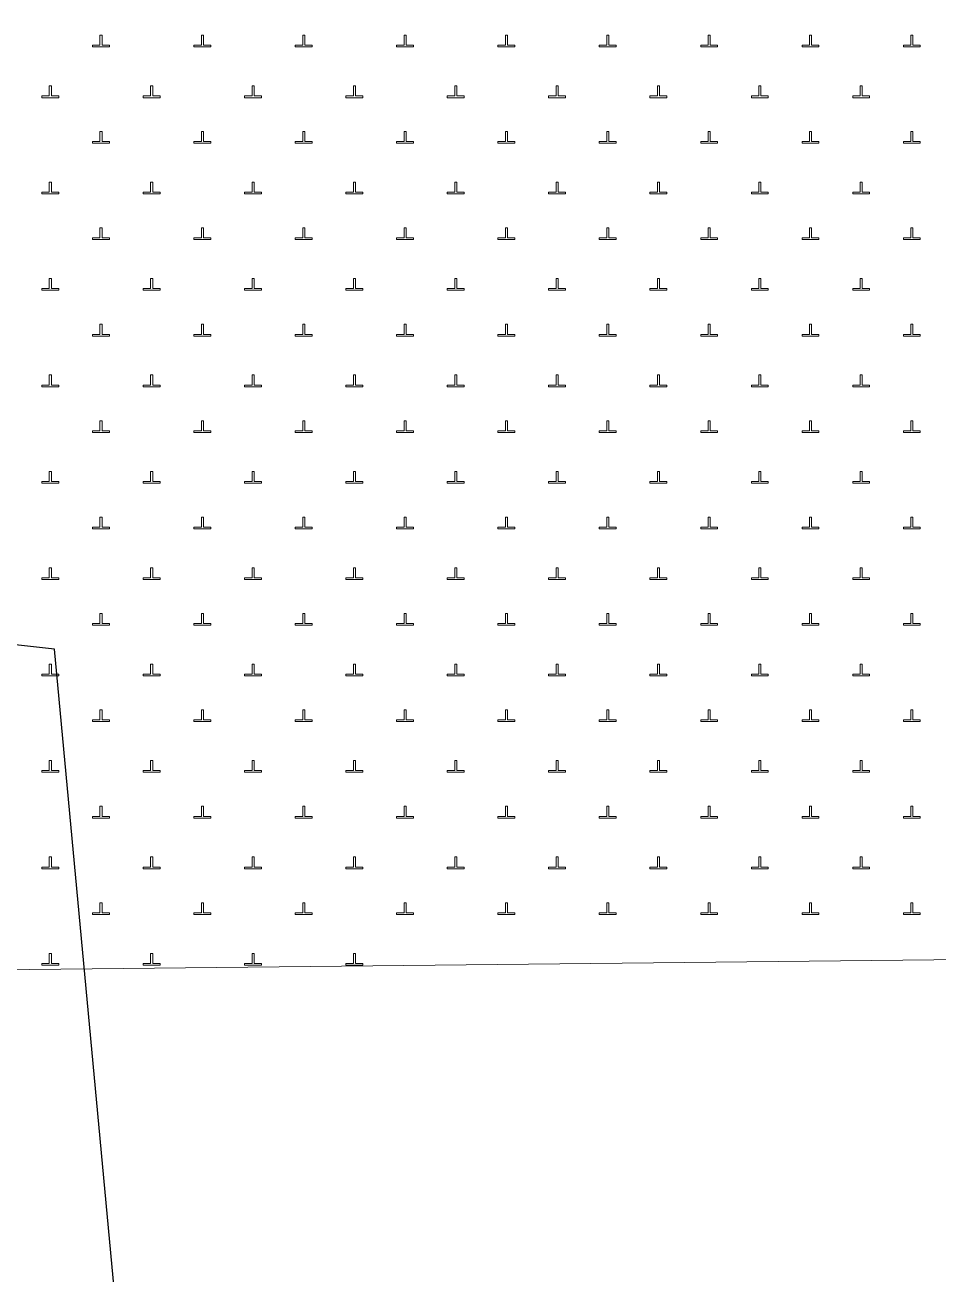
# Model space of a CAD drawing. Header units: metres. Extents: x 550890 to 551618, y 1839259 to 1840146.
# Drawn here: x 551442.14 to 551469.17, y 1839859.72 to 1839896.7 of the extents above; entities that cross this region are included whole.
import ezdxf

# ---------------------------------------------------------------- set-up
doc = ezdxf.new("R2010")
doc.units = ezdxf.units.M
doc.header["$LTSCALE"] = 0.8
doc.linetypes.add('DASH_DOUBLE_DOT', pattern=[9.2, 5, -1.2, 0.3, -1.2, 0.3, -1.2])
for name, color, linetype, lineweight in [('10', 7, 'Continuous', 13), ('19', 7, 'Continuous', 13), ('2', 7, 'DASH_DOUBLE_DOT', 25)]:
    doc.layers.add(name, color=color, linetype=linetype, lineweight=lineweight)

msp = doc.modelspace()

# ---------------------------------------------------------------- linework, layer by layer
at = {"layer": '10'}
msp.add_line((551403.77, 1839868.35), (551536.48, 1839869.75), dxfattribs=at)
at = {"layer": '19'}
for points in [[(551444.14, 1839896.05), (551444.64, 1839896.05), (551444.64, 1839896.1), (551444.42, 1839896.1), (551444.42, 1839896.4), (551444.36, 1839896.4), (551444.36, 1839896.1), (551444.14, 1839896.1)], [(551447.14, 1839896.05), (551447.64, 1839896.05), (551447.64, 1839896.1), (551447.42, 1839896.1), (551447.42, 1839896.4), (551447.36, 1839896.4), (551447.36, 1839896.1), (551447.14, 1839896.1)], [(551450.14, 1839896.05), (551450.64, 1839896.05), (551450.64, 1839896.1), (551450.42, 1839896.1), (551450.42, 1839896.4), (551450.36, 1839896.4), (551450.36, 1839896.1), (551450.14, 1839896.1)], [(551453.14, 1839896.05), (551453.64, 1839896.05), (551453.64, 1839896.1), (551453.42, 1839896.1), (551453.42, 1839896.4), (551453.36, 1839896.4), (551453.36, 1839896.1), (551453.14, 1839896.1)], [(551456.14, 1839896.05), (551456.64, 1839896.05), (551456.64, 1839896.1), (551456.42, 1839896.1), (551456.42, 1839896.4), (551456.36, 1839896.4), (551456.36, 1839896.1), (551456.14, 1839896.1)], [(551459.14, 1839896.05), (551459.64, 1839896.05), (551459.64, 1839896.1), (551459.42, 1839896.1), (551459.42, 1839896.4), (551459.36, 1839896.4), (551459.36, 1839896.1), (551459.14, 1839896.1)], [(551462.14, 1839896.05), (551462.64, 1839896.05), (551462.64, 1839896.1), (551462.42, 1839896.1), (551462.42, 1839896.4), (551462.36, 1839896.4), (551462.36, 1839896.1), (551462.14, 1839896.1)], [(551465.14, 1839896.05), (551465.64, 1839896.05), (551465.64, 1839896.1), (551465.42, 1839896.1), (551465.42, 1839896.4), (551465.36, 1839896.4), (551465.36, 1839896.1), (551465.14, 1839896.1)], [(551468.14, 1839896.05), (551468.64, 1839896.05), (551468.64, 1839896.1), (551468.42, 1839896.1), (551468.42, 1839896.4), (551468.36, 1839896.4), (551468.36, 1839896.1), (551468.14, 1839896.1)], [(551442.64, 1839894.55), (551443.14, 1839894.55), (551443.14, 1839894.6), (551442.92, 1839894.6), (551442.92, 1839894.9), (551442.86, 1839894.9), (551442.86, 1839894.6), (551442.64, 1839894.6)], [(551445.64, 1839894.55), (551446.14, 1839894.55), (551446.14, 1839894.6), (551445.92, 1839894.6), (551445.92, 1839894.9), (551445.86, 1839894.9), (551445.86, 1839894.6), (551445.64, 1839894.6)], [(551448.64, 1839894.55), (551449.14, 1839894.55), (551449.14, 1839894.6), (551448.92, 1839894.6), (551448.92, 1839894.9), (551448.86, 1839894.9), (551448.86, 1839894.6), (551448.64, 1839894.6)], [(551451.64, 1839894.55), (551452.14, 1839894.55), (551452.14, 1839894.6), (551451.92, 1839894.6), (551451.92, 1839894.9), (551451.86, 1839894.9), (551451.86, 1839894.6), (551451.64, 1839894.6)], [(551454.64, 1839894.55), (551455.14, 1839894.55), (551455.14, 1839894.6), (551454.92, 1839894.6), (551454.92, 1839894.9), (551454.86, 1839894.9), (551454.86, 1839894.6), (551454.64, 1839894.6)], [(551457.64, 1839894.55), (551458.14, 1839894.55), (551458.14, 1839894.6), (551457.92, 1839894.6), (551457.92, 1839894.9), (551457.86, 1839894.9), (551457.86, 1839894.6), (551457.64, 1839894.6)], [(551460.64, 1839894.55), (551461.14, 1839894.55), (551461.14, 1839894.6), (551460.92, 1839894.6), (551460.92, 1839894.9), (551460.86, 1839894.9), (551460.86, 1839894.6), (551460.64, 1839894.6)], [(551463.64, 1839894.55), (551464.14, 1839894.55), (551464.14, 1839894.6), (551463.92, 1839894.6), (551463.92, 1839894.9), (551463.86, 1839894.9), (551463.86, 1839894.6), (551463.64, 1839894.6)], [(551466.64, 1839894.55), (551467.14, 1839894.55), (551467.14, 1839894.6), (551466.92, 1839894.6), (551466.92, 1839894.9), (551466.86, 1839894.9), (551466.86, 1839894.6), (551466.64, 1839894.6)], [(551444.14, 1839893.2), (551444.64, 1839893.2), (551444.64, 1839893.25), (551444.42, 1839893.25), (551444.42, 1839893.55), (551444.36, 1839893.55), (551444.36, 1839893.25), (551444.14, 1839893.25)], [(551447.14, 1839893.2), (551447.64, 1839893.2), (551447.64, 1839893.25), (551447.42, 1839893.25), (551447.42, 1839893.55), (551447.36, 1839893.55), (551447.36, 1839893.25), (551447.14, 1839893.25)], [(551450.14, 1839893.2), (551450.64, 1839893.2), (551450.64, 1839893.25), (551450.42, 1839893.25), (551450.42, 1839893.55), (551450.36, 1839893.55), (551450.36, 1839893.25), (551450.14, 1839893.25)], [(551453.14, 1839893.2), (551453.64, 1839893.2), (551453.64, 1839893.25), (551453.42, 1839893.25), (551453.42, 1839893.55), (551453.36, 1839893.55), (551453.36, 1839893.25), (551453.14, 1839893.25)], [(551456.14, 1839893.2), (551456.64, 1839893.2), (551456.64, 1839893.25), (551456.42, 1839893.25), (551456.42, 1839893.55), (551456.36, 1839893.55), (551456.36, 1839893.25), (551456.14, 1839893.25)], [(551459.14, 1839893.2), (551459.64, 1839893.2), (551459.64, 1839893.25), (551459.42, 1839893.25), (551459.42, 1839893.55), (551459.36, 1839893.55), (551459.36, 1839893.25), (551459.14, 1839893.25)], [(551462.14, 1839893.2), (551462.64, 1839893.2), (551462.64, 1839893.25), (551462.42, 1839893.25), (551462.42, 1839893.55), (551462.36, 1839893.55), (551462.36, 1839893.25), (551462.14, 1839893.25)], [(551465.14, 1839893.2), (551465.64, 1839893.2), (551465.64, 1839893.25), (551465.42, 1839893.25), (551465.42, 1839893.55), (551465.36, 1839893.55), (551465.36, 1839893.25), (551465.14, 1839893.25)], [(551468.14, 1839893.2), (551468.64, 1839893.2), (551468.64, 1839893.25), (551468.42, 1839893.25), (551468.42, 1839893.55), (551468.36, 1839893.55), (551468.36, 1839893.25), (551468.14, 1839893.25)], [(551442.64, 1839891.7), (551443.14, 1839891.7), (551443.14, 1839891.75), (551442.92, 1839891.75), (551442.92, 1839892.05), (551442.86, 1839892.05), (551442.86, 1839891.75), (551442.64, 1839891.75)], [(551445.64, 1839891.7), (551446.14, 1839891.7), (551446.14, 1839891.75), (551445.92, 1839891.75), (551445.92, 1839892.05), (551445.86, 1839892.05), (551445.86, 1839891.75), (551445.64, 1839891.75)], [(551448.64, 1839891.7), (551449.14, 1839891.7), (551449.14, 1839891.75), (551448.92, 1839891.75), (551448.92, 1839892.05), (551448.86, 1839892.05), (551448.86, 1839891.75), (551448.64, 1839891.75)], [(551451.64, 1839891.7), (551452.14, 1839891.7), (551452.14, 1839891.75), (551451.92, 1839891.75), (551451.92, 1839892.05), (551451.86, 1839892.05), (551451.86, 1839891.75), (551451.64, 1839891.75)], [(551454.64, 1839891.7), (551455.14, 1839891.7), (551455.14, 1839891.75), (551454.92, 1839891.75), (551454.92, 1839892.05), (551454.86, 1839892.05), (551454.86, 1839891.75), (551454.64, 1839891.75)], [(551457.64, 1839891.7), (551458.14, 1839891.7), (551458.14, 1839891.75), (551457.92, 1839891.75), (551457.92, 1839892.05), (551457.86, 1839892.05), (551457.86, 1839891.75), (551457.64, 1839891.75)], [(551460.64, 1839891.7), (551461.14, 1839891.7), (551461.14, 1839891.75), (551460.92, 1839891.75), (551460.92, 1839892.05), (551460.86, 1839892.05), (551460.86, 1839891.75), (551460.64, 1839891.75)], [(551463.64, 1839891.7), (551464.14, 1839891.7), (551464.14, 1839891.75), (551463.92, 1839891.75), (551463.92, 1839892.05), (551463.86, 1839892.05), (551463.86, 1839891.75), (551463.64, 1839891.75)], [(551466.64, 1839891.7), (551467.14, 1839891.7), (551467.14, 1839891.75), (551466.92, 1839891.75), (551466.92, 1839892.05), (551466.86, 1839892.05), (551466.86, 1839891.75), (551466.64, 1839891.75)], [(551444.14, 1839890.35), (551444.64, 1839890.35), (551444.64, 1839890.4), (551444.42, 1839890.4), (551444.42, 1839890.7), (551444.36, 1839890.7), (551444.36, 1839890.4), (551444.14, 1839890.4)], [(551447.14, 1839890.35), (551447.64, 1839890.35), (551447.64, 1839890.4), (551447.42, 1839890.4), (551447.42, 1839890.7), (551447.36, 1839890.7), (551447.36, 1839890.4), (551447.14, 1839890.4)], [(551450.14, 1839890.35), (551450.64, 1839890.35), (551450.64, 1839890.4), (551450.42, 1839890.4), (551450.42, 1839890.7), (551450.36, 1839890.7), (551450.36, 1839890.4), (551450.14, 1839890.4)], [(551453.14, 1839890.35), (551453.64, 1839890.35), (551453.64, 1839890.4), (551453.42, 1839890.4), (551453.42, 1839890.7), (551453.36, 1839890.7), (551453.36, 1839890.4), (551453.14, 1839890.4)], [(551456.14, 1839890.35), (551456.64, 1839890.35), (551456.64, 1839890.4), (551456.42, 1839890.4), (551456.42, 1839890.7), (551456.36, 1839890.7), (551456.36, 1839890.4), (551456.14, 1839890.4)], [(551459.14, 1839890.35), (551459.64, 1839890.35), (551459.64, 1839890.4), (551459.42, 1839890.4), (551459.42, 1839890.7), (551459.36, 1839890.7), (551459.36, 1839890.4), (551459.14, 1839890.4)], [(551462.14, 1839890.35), (551462.64, 1839890.35), (551462.64, 1839890.4), (551462.42, 1839890.4), (551462.42, 1839890.7), (551462.36, 1839890.7), (551462.36, 1839890.4), (551462.14, 1839890.4)], [(551465.14, 1839890.35), (551465.64, 1839890.35), (551465.64, 1839890.4), (551465.42, 1839890.4), (551465.42, 1839890.7), (551465.36, 1839890.7), (551465.36, 1839890.4), (551465.14, 1839890.4)], [(551468.14, 1839890.35), (551468.64, 1839890.35), (551468.64, 1839890.4), (551468.42, 1839890.4), (551468.42, 1839890.7), (551468.36, 1839890.7), (551468.36, 1839890.4), (551468.14, 1839890.4)], [(551442.64, 1839888.85), (551443.14, 1839888.85), (551443.14, 1839888.9), (551442.92, 1839888.9), (551442.92, 1839889.2), (551442.86, 1839889.2), (551442.86, 1839888.9), (551442.64, 1839888.9)], [(551445.64, 1839888.85), (551446.14, 1839888.85), (551446.14, 1839888.9), (551445.92, 1839888.9), (551445.92, 1839889.2), (551445.86, 1839889.2), (551445.86, 1839888.9), (551445.64, 1839888.9)], [(551448.64, 1839888.85), (551449.14, 1839888.85), (551449.14, 1839888.9), (551448.92, 1839888.9), (551448.92, 1839889.2), (551448.86, 1839889.2), (551448.86, 1839888.9), (551448.64, 1839888.9)], [(551451.64, 1839888.85), (551452.14, 1839888.85), (551452.14, 1839888.9), (551451.92, 1839888.9), (551451.92, 1839889.2), (551451.86, 1839889.2), (551451.86, 1839888.9), (551451.64, 1839888.9)], [(551454.64, 1839888.85), (551455.14, 1839888.85), (551455.14, 1839888.9), (551454.92, 1839888.9), (551454.92, 1839889.2), (551454.86, 1839889.2), (551454.86, 1839888.9), (551454.64, 1839888.9)], [(551457.64, 1839888.85), (551458.14, 1839888.85), (551458.14, 1839888.9), (551457.92, 1839888.9), (551457.92, 1839889.2), (551457.86, 1839889.2), (551457.86, 1839888.9), (551457.64, 1839888.9)], [(551460.64, 1839888.85), (551461.14, 1839888.85), (551461.14, 1839888.9), (551460.92, 1839888.9), (551460.92, 1839889.2), (551460.86, 1839889.2), (551460.86, 1839888.9), (551460.64, 1839888.9)], [(551463.64, 1839888.85), (551464.14, 1839888.85), (551464.14, 1839888.9), (551463.92, 1839888.9), (551463.92, 1839889.2), (551463.86, 1839889.2), (551463.86, 1839888.9), (551463.64, 1839888.9)], [(551466.64, 1839888.85), (551467.14, 1839888.85), (551467.14, 1839888.9), (551466.92, 1839888.9), (551466.92, 1839889.2), (551466.86, 1839889.2), (551466.86, 1839888.9), (551466.64, 1839888.9)], [(551444.14, 1839887.49), (551444.64, 1839887.49), (551444.64, 1839887.54), (551444.42, 1839887.54), (551444.42, 1839887.85), (551444.36, 1839887.85), (551444.36, 1839887.54), (551444.14, 1839887.54)], [(551447.14, 1839887.49), (551447.64, 1839887.49), (551447.64, 1839887.54), (551447.42, 1839887.54), (551447.42, 1839887.85), (551447.36, 1839887.85), (551447.36, 1839887.54), (551447.14, 1839887.54)], [(551450.14, 1839887.49), (551450.64, 1839887.49), (551450.64, 1839887.54), (551450.42, 1839887.54), (551450.42, 1839887.85), (551450.36, 1839887.85), (551450.36, 1839887.54), (551450.14, 1839887.54)], [(551453.14, 1839887.49), (551453.64, 1839887.49), (551453.64, 1839887.54), (551453.42, 1839887.54), (551453.42, 1839887.85), (551453.36, 1839887.85), (551453.36, 1839887.54), (551453.14, 1839887.54)], [(551456.14, 1839887.49), (551456.64, 1839887.49), (551456.64, 1839887.54), (551456.42, 1839887.54), (551456.42, 1839887.85), (551456.36, 1839887.85), (551456.36, 1839887.54), (551456.14, 1839887.54)], [(551459.14, 1839887.49), (551459.64, 1839887.49), (551459.64, 1839887.54), (551459.42, 1839887.54), (551459.42, 1839887.85), (551459.36, 1839887.85), (551459.36, 1839887.54), (551459.14, 1839887.54)], [(551462.14, 1839887.49), (551462.64, 1839887.49), (551462.64, 1839887.54), (551462.42, 1839887.54), (551462.42, 1839887.85), (551462.36, 1839887.85), (551462.36, 1839887.54), (551462.14, 1839887.54)], [(551465.14, 1839887.49), (551465.64, 1839887.49), (551465.64, 1839887.54), (551465.42, 1839887.54), (551465.42, 1839887.85), (551465.36, 1839887.85), (551465.36, 1839887.54), (551465.14, 1839887.54)], [(551468.14, 1839887.49), (551468.64, 1839887.49), (551468.64, 1839887.54), (551468.42, 1839887.54), (551468.42, 1839887.85), (551468.36, 1839887.85), (551468.36, 1839887.54), (551468.14, 1839887.54)], [(551442.64, 1839885.99), (551443.14, 1839885.99), (551443.14, 1839886.04), (551442.92, 1839886.04), (551442.92, 1839886.35), (551442.86, 1839886.35), (551442.86, 1839886.04), (551442.64, 1839886.04)], [(551445.64, 1839885.99), (551446.14, 1839885.99), (551446.14, 1839886.04), (551445.92, 1839886.04), (551445.92, 1839886.35), (551445.86, 1839886.35), (551445.86, 1839886.04), (551445.64, 1839886.04)], [(551448.64, 1839885.99), (551449.14, 1839885.99), (551449.14, 1839886.04), (551448.92, 1839886.04), (551448.92, 1839886.35), (551448.86, 1839886.35), (551448.86, 1839886.04), (551448.64, 1839886.04)], [(551451.64, 1839885.99), (551452.14, 1839885.99), (551452.14, 1839886.04), (551451.92, 1839886.04), (551451.92, 1839886.35), (551451.86, 1839886.35), (551451.86, 1839886.04), (551451.64, 1839886.04)], [(551454.64, 1839885.99), (551455.14, 1839885.99), (551455.14, 1839886.04), (551454.92, 1839886.04), (551454.92, 1839886.35), (551454.86, 1839886.35), (551454.86, 1839886.04), (551454.64, 1839886.04)], [(551457.64, 1839885.99), (551458.14, 1839885.99), (551458.14, 1839886.04), (551457.92, 1839886.04), (551457.92, 1839886.35), (551457.86, 1839886.35), (551457.86, 1839886.04), (551457.64, 1839886.04)], [(551460.64, 1839885.99), (551461.14, 1839885.99), (551461.14, 1839886.04), (551460.92, 1839886.04), (551460.92, 1839886.35), (551460.86, 1839886.35), (551460.86, 1839886.04), (551460.64, 1839886.04)], [(551463.64, 1839885.99), (551464.14, 1839885.99), (551464.14, 1839886.04), (551463.92, 1839886.04), (551463.92, 1839886.35), (551463.86, 1839886.35), (551463.86, 1839886.04), (551463.64, 1839886.04)], [(551466.64, 1839885.99), (551467.14, 1839885.99), (551467.14, 1839886.04), (551466.92, 1839886.04), (551466.92, 1839886.35), (551466.86, 1839886.35), (551466.86, 1839886.04), (551466.64, 1839886.04)], [(551444.14, 1839884.64), (551444.64, 1839884.64), (551444.64, 1839884.69), (551444.42, 1839884.69), (551444.42, 1839884.99), (551444.36, 1839884.99), (551444.36, 1839884.69), (551444.14, 1839884.69)], [(551447.14, 1839884.64), (551447.64, 1839884.64), (551447.64, 1839884.69), (551447.42, 1839884.69), (551447.42, 1839884.99), (551447.36, 1839884.99), (551447.36, 1839884.69), (551447.14, 1839884.69)], [(551450.14, 1839884.64), (551450.64, 1839884.64), (551450.64, 1839884.69), (551450.42, 1839884.69), (551450.42, 1839884.99), (551450.36, 1839884.99), (551450.36, 1839884.69), (551450.14, 1839884.69)], [(551453.14, 1839884.64), (551453.64, 1839884.64), (551453.64, 1839884.69), (551453.42, 1839884.69), (551453.42, 1839884.99), (551453.36, 1839884.99), (551453.36, 1839884.69), (551453.14, 1839884.69)], [(551456.14, 1839884.64), (551456.64, 1839884.64), (551456.64, 1839884.69), (551456.42, 1839884.69), (551456.42, 1839884.99), (551456.36, 1839884.99), (551456.36, 1839884.69), (551456.14, 1839884.69)], [(551459.14, 1839884.64), (551459.64, 1839884.64), (551459.64, 1839884.69), (551459.42, 1839884.69), (551459.42, 1839884.99), (551459.36, 1839884.99), (551459.36, 1839884.69), (551459.14, 1839884.69)], [(551462.14, 1839884.64), (551462.64, 1839884.64), (551462.64, 1839884.69), (551462.42, 1839884.69), (551462.42, 1839884.99), (551462.36, 1839884.99), (551462.36, 1839884.69), (551462.14, 1839884.69)], [(551465.14, 1839884.64), (551465.64, 1839884.64), (551465.64, 1839884.69), (551465.42, 1839884.69), (551465.42, 1839884.99), (551465.36, 1839884.99), (551465.36, 1839884.69), (551465.14, 1839884.69)], [(551468.14, 1839884.64), (551468.64, 1839884.64), (551468.64, 1839884.69), (551468.42, 1839884.69), (551468.42, 1839884.99), (551468.36, 1839884.99), (551468.36, 1839884.69), (551468.14, 1839884.69)], [(551442.64, 1839883.14), (551443.14, 1839883.14), (551443.14, 1839883.19), (551442.92, 1839883.19), (551442.92, 1839883.49), (551442.86, 1839883.49), (551442.86, 1839883.19), (551442.64, 1839883.19)], [(551445.64, 1839883.14), (551446.14, 1839883.14), (551446.14, 1839883.19), (551445.92, 1839883.19), (551445.92, 1839883.49), (551445.86, 1839883.49), (551445.86, 1839883.19), (551445.64, 1839883.19)], [(551448.64, 1839883.14), (551449.14, 1839883.14), (551449.14, 1839883.19), (551448.92, 1839883.19), (551448.92, 1839883.49), (551448.86, 1839883.49), (551448.86, 1839883.19), (551448.64, 1839883.19)], [(551451.64, 1839883.14), (551452.14, 1839883.14), (551452.14, 1839883.19), (551451.92, 1839883.19), (551451.92, 1839883.49), (551451.86, 1839883.49), (551451.86, 1839883.19), (551451.64, 1839883.19)], [(551454.64, 1839883.14), (551455.14, 1839883.14), (551455.14, 1839883.19), (551454.92, 1839883.19), (551454.92, 1839883.49), (551454.86, 1839883.49), (551454.86, 1839883.19), (551454.64, 1839883.19)], [(551457.64, 1839883.14), (551458.14, 1839883.14), (551458.14, 1839883.19), (551457.92, 1839883.19), (551457.92, 1839883.49), (551457.86, 1839883.49), (551457.86, 1839883.19), (551457.64, 1839883.19)], [(551460.64, 1839883.14), (551461.14, 1839883.14), (551461.14, 1839883.19), (551460.92, 1839883.19), (551460.92, 1839883.49), (551460.86, 1839883.49), (551460.86, 1839883.19), (551460.64, 1839883.19)], [(551463.64, 1839883.14), (551464.14, 1839883.14), (551464.14, 1839883.19), (551463.92, 1839883.19), (551463.92, 1839883.49), (551463.86, 1839883.49), (551463.86, 1839883.19), (551463.64, 1839883.19)], [(551466.64, 1839883.14), (551467.14, 1839883.14), (551467.14, 1839883.19), (551466.92, 1839883.19), (551466.92, 1839883.49), (551466.86, 1839883.49), (551466.86, 1839883.19), (551466.64, 1839883.19)], [(551444.14, 1839881.79), (551444.64, 1839881.79), (551444.64, 1839881.84), (551444.42, 1839881.84), (551444.42, 1839882.14), (551444.36, 1839882.14), (551444.36, 1839881.84), (551444.14, 1839881.84)], [(551447.14, 1839881.79), (551447.64, 1839881.79), (551447.64, 1839881.84), (551447.42, 1839881.84), (551447.42, 1839882.14), (551447.36, 1839882.14), (551447.36, 1839881.84), (551447.14, 1839881.84)], [(551450.14, 1839881.79), (551450.64, 1839881.79), (551450.64, 1839881.84), (551450.42, 1839881.84), (551450.42, 1839882.14), (551450.36, 1839882.14), (551450.36, 1839881.84), (551450.14, 1839881.84)], [(551453.14, 1839881.79), (551453.64, 1839881.79), (551453.64, 1839881.84), (551453.42, 1839881.84), (551453.42, 1839882.14), (551453.36, 1839882.14), (551453.36, 1839881.84), (551453.14, 1839881.84)], [(551456.14, 1839881.79), (551456.64, 1839881.79), (551456.64, 1839881.84), (551456.42, 1839881.84), (551456.42, 1839882.14), (551456.36, 1839882.14), (551456.36, 1839881.84), (551456.14, 1839881.84)], [(551459.14, 1839881.79), (551459.64, 1839881.79), (551459.64, 1839881.84), (551459.42, 1839881.84), (551459.42, 1839882.14), (551459.36, 1839882.14), (551459.36, 1839881.84), (551459.14, 1839881.84)], [(551462.14, 1839881.79), (551462.64, 1839881.79), (551462.64, 1839881.84), (551462.42, 1839881.84), (551462.42, 1839882.14), (551462.36, 1839882.14), (551462.36, 1839881.84), (551462.14, 1839881.84)], [(551465.14, 1839881.79), (551465.64, 1839881.79), (551465.64, 1839881.84), (551465.42, 1839881.84), (551465.42, 1839882.14), (551465.36, 1839882.14), (551465.36, 1839881.84), (551465.14, 1839881.84)], [(551468.14, 1839881.79), (551468.64, 1839881.79), (551468.64, 1839881.84), (551468.42, 1839881.84), (551468.42, 1839882.14), (551468.36, 1839882.14), (551468.36, 1839881.84), (551468.14, 1839881.84)], [(551442.64, 1839880.29), (551443.14, 1839880.29), (551443.14, 1839880.34), (551442.92, 1839880.34), (551442.92, 1839880.64), (551442.86, 1839880.64), (551442.86, 1839880.34), (551442.64, 1839880.34)], [(551445.64, 1839880.29), (551446.14, 1839880.29), (551446.14, 1839880.34), (551445.92, 1839880.34), (551445.92, 1839880.64), (551445.86, 1839880.64), (551445.86, 1839880.34), (551445.64, 1839880.34)], [(551448.64, 1839880.29), (551449.14, 1839880.29), (551449.14, 1839880.34), (551448.92, 1839880.34), (551448.92, 1839880.64), (551448.86, 1839880.64), (551448.86, 1839880.34), (551448.64, 1839880.34)], [(551451.64, 1839880.29), (551452.14, 1839880.29), (551452.14, 1839880.34), (551451.92, 1839880.34), (551451.92, 1839880.64), (551451.86, 1839880.64), (551451.86, 1839880.34), (551451.64, 1839880.34)], [(551454.64, 1839880.29), (551455.14, 1839880.29), (551455.14, 1839880.34), (551454.92, 1839880.34), (551454.92, 1839880.64), (551454.86, 1839880.64), (551454.86, 1839880.34), (551454.64, 1839880.34)], [(551457.64, 1839880.29), (551458.14, 1839880.29), (551458.14, 1839880.34), (551457.92, 1839880.34), (551457.92, 1839880.64), (551457.86, 1839880.64), (551457.86, 1839880.34), (551457.64, 1839880.34)], [(551460.64, 1839880.29), (551461.14, 1839880.29), (551461.14, 1839880.34), (551460.92, 1839880.34), (551460.92, 1839880.64), (551460.86, 1839880.64), (551460.86, 1839880.34), (551460.64, 1839880.34)], [(551463.64, 1839880.29), (551464.14, 1839880.29), (551464.14, 1839880.34), (551463.92, 1839880.34), (551463.92, 1839880.64), (551463.86, 1839880.64), (551463.86, 1839880.34), (551463.64, 1839880.34)], [(551466.64, 1839880.29), (551467.14, 1839880.29), (551467.14, 1839880.34), (551466.92, 1839880.34), (551466.92, 1839880.64), (551466.86, 1839880.64), (551466.86, 1839880.34), (551466.64, 1839880.34)], [(551444.14, 1839878.94), (551444.64, 1839878.94), (551444.64, 1839878.99), (551444.42, 1839878.99), (551444.42, 1839879.29), (551444.36, 1839879.29), (551444.36, 1839878.99), (551444.14, 1839878.99)], [(551447.14, 1839878.94), (551447.64, 1839878.94), (551447.64, 1839878.99), (551447.42, 1839878.99), (551447.42, 1839879.29), (551447.36, 1839879.29), (551447.36, 1839878.99), (551447.14, 1839878.99)], [(551450.14, 1839878.94), (551450.64, 1839878.94), (551450.64, 1839878.99), (551450.42, 1839878.99), (551450.42, 1839879.29), (551450.36, 1839879.29), (551450.36, 1839878.99), (551450.14, 1839878.99)], [(551453.14, 1839878.94), (551453.64, 1839878.94), (551453.64, 1839878.99), (551453.42, 1839878.99), (551453.42, 1839879.29), (551453.36, 1839879.29), (551453.36, 1839878.99), (551453.14, 1839878.99)], [(551456.14, 1839878.94), (551456.64, 1839878.94), (551456.64, 1839878.99), (551456.42, 1839878.99), (551456.42, 1839879.29), (551456.36, 1839879.29), (551456.36, 1839878.99), (551456.14, 1839878.99)], [(551459.14, 1839878.94), (551459.64, 1839878.94), (551459.64, 1839878.99), (551459.42, 1839878.99), (551459.42, 1839879.29), (551459.36, 1839879.29), (551459.36, 1839878.99), (551459.14, 1839878.99)], [(551462.14, 1839878.94), (551462.64, 1839878.94), (551462.64, 1839878.99), (551462.42, 1839878.99), (551462.42, 1839879.29), (551462.36, 1839879.29), (551462.36, 1839878.99), (551462.14, 1839878.99)], [(551465.14, 1839878.94), (551465.64, 1839878.94), (551465.64, 1839878.99), (551465.42, 1839878.99), (551465.42, 1839879.29), (551465.36, 1839879.29), (551465.36, 1839878.99), (551465.14, 1839878.99)], [(551468.14, 1839878.94), (551468.64, 1839878.94), (551468.64, 1839878.99), (551468.42, 1839878.99), (551468.42, 1839879.29), (551468.36, 1839879.29), (551468.36, 1839878.99), (551468.14, 1839878.99)], [(551442.64, 1839877.44), (551443.14, 1839877.44), (551443.14, 1839877.49), (551442.92, 1839877.49), (551442.92, 1839877.79), (551442.86, 1839877.79), (551442.86, 1839877.49), (551442.64, 1839877.49)], [(551445.64, 1839877.44), (551446.14, 1839877.44), (551446.14, 1839877.49), (551445.92, 1839877.49), (551445.92, 1839877.79), (551445.86, 1839877.79), (551445.86, 1839877.49), (551445.64, 1839877.49)], [(551448.64, 1839877.44), (551449.14, 1839877.44), (551449.14, 1839877.49), (551448.92, 1839877.49), (551448.92, 1839877.79), (551448.86, 1839877.79), (551448.86, 1839877.49), (551448.64, 1839877.49)], [(551451.64, 1839877.44), (551452.14, 1839877.44), (551452.14, 1839877.49), (551451.92, 1839877.49), (551451.92, 1839877.79), (551451.86, 1839877.79), (551451.86, 1839877.49), (551451.64, 1839877.49)], [(551454.64, 1839877.44), (551455.14, 1839877.44), (551455.14, 1839877.49), (551454.92, 1839877.49), (551454.92, 1839877.79), (551454.86, 1839877.79), (551454.86, 1839877.49), (551454.64, 1839877.49)], [(551457.64, 1839877.44), (551458.14, 1839877.44), (551458.14, 1839877.49), (551457.92, 1839877.49), (551457.92, 1839877.79), (551457.86, 1839877.79), (551457.86, 1839877.49), (551457.64, 1839877.49)], [(551460.64, 1839877.44), (551461.14, 1839877.44), (551461.14, 1839877.49), (551460.92, 1839877.49), (551460.92, 1839877.79), (551460.86, 1839877.79), (551460.86, 1839877.49), (551460.64, 1839877.49)], [(551463.64, 1839877.44), (551464.14, 1839877.44), (551464.14, 1839877.49), (551463.92, 1839877.49), (551463.92, 1839877.79), (551463.86, 1839877.79), (551463.86, 1839877.49), (551463.64, 1839877.49)], [(551466.64, 1839877.44), (551467.14, 1839877.44), (551467.14, 1839877.49), (551466.92, 1839877.49), (551466.92, 1839877.79), (551466.86, 1839877.79), (551466.86, 1839877.49), (551466.64, 1839877.49)], [(551444.14, 1839876.09), (551444.64, 1839876.09), (551444.64, 1839876.14), (551444.42, 1839876.14), (551444.42, 1839876.44), (551444.36, 1839876.44), (551444.36, 1839876.14), (551444.14, 1839876.14)], [(551447.14, 1839876.09), (551447.64, 1839876.09), (551447.64, 1839876.14), (551447.42, 1839876.14), (551447.42, 1839876.44), (551447.36, 1839876.44), (551447.36, 1839876.14), (551447.14, 1839876.14)], [(551450.14, 1839876.09), (551450.64, 1839876.09), (551450.64, 1839876.14), (551450.42, 1839876.14), (551450.42, 1839876.44), (551450.36, 1839876.44), (551450.36, 1839876.14), (551450.14, 1839876.14)], [(551453.14, 1839876.09), (551453.64, 1839876.09), (551453.64, 1839876.14), (551453.42, 1839876.14), (551453.42, 1839876.44), (551453.36, 1839876.44), (551453.36, 1839876.14), (551453.14, 1839876.14)], [(551456.14, 1839876.09), (551456.64, 1839876.09), (551456.64, 1839876.14), (551456.42, 1839876.14), (551456.42, 1839876.44), (551456.36, 1839876.44), (551456.36, 1839876.14), (551456.14, 1839876.14)], [(551459.14, 1839876.09), (551459.64, 1839876.09), (551459.64, 1839876.14), (551459.42, 1839876.14), (551459.42, 1839876.44), (551459.36, 1839876.44), (551459.36, 1839876.14), (551459.14, 1839876.14)], [(551462.14, 1839876.09), (551462.64, 1839876.09), (551462.64, 1839876.14), (551462.42, 1839876.14), (551462.42, 1839876.44), (551462.36, 1839876.44), (551462.36, 1839876.14), (551462.14, 1839876.14)], [(551465.14, 1839876.09), (551465.64, 1839876.09), (551465.64, 1839876.14), (551465.42, 1839876.14), (551465.42, 1839876.44), (551465.36, 1839876.44), (551465.36, 1839876.14), (551465.14, 1839876.14)], [(551468.14, 1839876.09), (551468.64, 1839876.09), (551468.64, 1839876.14), (551468.42, 1839876.14), (551468.42, 1839876.44), (551468.36, 1839876.44), (551468.36, 1839876.14), (551468.14, 1839876.14)], [(551442.64, 1839874.59), (551443.14, 1839874.59), (551443.14, 1839874.64), (551442.92, 1839874.64), (551442.92, 1839874.94), (551442.86, 1839874.94), (551442.86, 1839874.64), (551442.64, 1839874.64)], [(551445.64, 1839874.59), (551446.14, 1839874.59), (551446.14, 1839874.64), (551445.92, 1839874.64), (551445.92, 1839874.94), (551445.86, 1839874.94), (551445.86, 1839874.64), (551445.64, 1839874.64)], [(551448.64, 1839874.59), (551449.14, 1839874.59), (551449.14, 1839874.64), (551448.92, 1839874.64), (551448.92, 1839874.94), (551448.86, 1839874.94), (551448.86, 1839874.64), (551448.64, 1839874.64)], [(551451.64, 1839874.59), (551452.14, 1839874.59), (551452.14, 1839874.64), (551451.92, 1839874.64), (551451.92, 1839874.94), (551451.86, 1839874.94), (551451.86, 1839874.64), (551451.64, 1839874.64)], [(551454.64, 1839874.59), (551455.14, 1839874.59), (551455.14, 1839874.64), (551454.92, 1839874.64), (551454.92, 1839874.94), (551454.86, 1839874.94), (551454.86, 1839874.64), (551454.64, 1839874.64)], [(551457.64, 1839874.59), (551458.14, 1839874.59), (551458.14, 1839874.64), (551457.92, 1839874.64), (551457.92, 1839874.94), (551457.86, 1839874.94), (551457.86, 1839874.64), (551457.64, 1839874.64)], [(551460.64, 1839874.59), (551461.14, 1839874.59), (551461.14, 1839874.64), (551460.92, 1839874.64), (551460.92, 1839874.94), (551460.86, 1839874.94), (551460.86, 1839874.64), (551460.64, 1839874.64)], [(551463.64, 1839874.59), (551464.14, 1839874.59), (551464.14, 1839874.64), (551463.92, 1839874.64), (551463.92, 1839874.94), (551463.86, 1839874.94), (551463.86, 1839874.64), (551463.64, 1839874.64)], [(551466.64, 1839874.59), (551467.14, 1839874.59), (551467.14, 1839874.64), (551466.92, 1839874.64), (551466.92, 1839874.94), (551466.86, 1839874.94), (551466.86, 1839874.64), (551466.64, 1839874.64)], [(551444.14, 1839873.23), (551444.64, 1839873.23), (551444.64, 1839873.28), (551444.42, 1839873.28), (551444.42, 1839873.59), (551444.36, 1839873.59), (551444.36, 1839873.28), (551444.14, 1839873.28)], [(551447.14, 1839873.23), (551447.64, 1839873.23), (551447.64, 1839873.28), (551447.42, 1839873.28), (551447.42, 1839873.59), (551447.36, 1839873.59), (551447.36, 1839873.28), (551447.14, 1839873.28)], [(551450.14, 1839873.23), (551450.64, 1839873.23), (551450.64, 1839873.28), (551450.42, 1839873.28), (551450.42, 1839873.59), (551450.36, 1839873.59), (551450.36, 1839873.28), (551450.14, 1839873.28)], [(551453.14, 1839873.23), (551453.64, 1839873.23), (551453.64, 1839873.28), (551453.42, 1839873.28), (551453.42, 1839873.59), (551453.36, 1839873.59), (551453.36, 1839873.28), (551453.14, 1839873.28)], [(551456.14, 1839873.23), (551456.64, 1839873.23), (551456.64, 1839873.28), (551456.42, 1839873.28), (551456.42, 1839873.59), (551456.36, 1839873.59), (551456.36, 1839873.28), (551456.14, 1839873.28)], [(551459.14, 1839873.23), (551459.64, 1839873.23), (551459.64, 1839873.28), (551459.42, 1839873.28), (551459.42, 1839873.59), (551459.36, 1839873.59), (551459.36, 1839873.28), (551459.14, 1839873.28)], [(551462.14, 1839873.23), (551462.64, 1839873.23), (551462.64, 1839873.28), (551462.42, 1839873.28), (551462.42, 1839873.59), (551462.36, 1839873.59), (551462.36, 1839873.28), (551462.14, 1839873.28)], [(551465.14, 1839873.23), (551465.64, 1839873.23), (551465.64, 1839873.28), (551465.42, 1839873.28), (551465.42, 1839873.59), (551465.36, 1839873.59), (551465.36, 1839873.28), (551465.14, 1839873.28)], [(551468.14, 1839873.23), (551468.64, 1839873.23), (551468.64, 1839873.28), (551468.42, 1839873.28), (551468.42, 1839873.59), (551468.36, 1839873.59), (551468.36, 1839873.28), (551468.14, 1839873.28)], [(551442.64, 1839871.73), (551443.14, 1839871.73), (551443.14, 1839871.78), (551442.92, 1839871.78), (551442.92, 1839872.09), (551442.86, 1839872.09), (551442.86, 1839871.78), (551442.64, 1839871.78)], [(551445.64, 1839871.73), (551446.14, 1839871.73), (551446.14, 1839871.78), (551445.92, 1839871.78), (551445.92, 1839872.09), (551445.86, 1839872.09), (551445.86, 1839871.78), (551445.64, 1839871.78)], [(551448.64, 1839871.73), (551449.14, 1839871.73), (551449.14, 1839871.78), (551448.92, 1839871.78), (551448.92, 1839872.09), (551448.86, 1839872.09), (551448.86, 1839871.78), (551448.64, 1839871.78)], [(551451.64, 1839871.73), (551452.14, 1839871.73), (551452.14, 1839871.78), (551451.92, 1839871.78), (551451.92, 1839872.09), (551451.86, 1839872.09), (551451.86, 1839871.78), (551451.64, 1839871.78)], [(551454.64, 1839871.73), (551455.14, 1839871.73), (551455.14, 1839871.78), (551454.92, 1839871.78), (551454.92, 1839872.09), (551454.86, 1839872.09), (551454.86, 1839871.78), (551454.64, 1839871.78)], [(551457.64, 1839871.73), (551458.14, 1839871.73), (551458.14, 1839871.78), (551457.92, 1839871.78), (551457.92, 1839872.09), (551457.86, 1839872.09), (551457.86, 1839871.78), (551457.64, 1839871.78)], [(551460.64, 1839871.73), (551461.14, 1839871.73), (551461.14, 1839871.78), (551460.92, 1839871.78), (551460.92, 1839872.09), (551460.86, 1839872.09), (551460.86, 1839871.78), (551460.64, 1839871.78)], [(551463.64, 1839871.73), (551464.14, 1839871.73), (551464.14, 1839871.78), (551463.92, 1839871.78), (551463.92, 1839872.09), (551463.86, 1839872.09), (551463.86, 1839871.78), (551463.64, 1839871.78)], [(551466.64, 1839871.73), (551467.14, 1839871.73), (551467.14, 1839871.78), (551466.92, 1839871.78), (551466.92, 1839872.09), (551466.86, 1839872.09), (551466.86, 1839871.78), (551466.64, 1839871.78)], [(551444.14, 1839870.38), (551444.64, 1839870.38), (551444.64, 1839870.43), (551444.42, 1839870.43), (551444.42, 1839870.73), (551444.36, 1839870.73), (551444.36, 1839870.43), (551444.14, 1839870.43)], [(551447.14, 1839870.38), (551447.64, 1839870.38), (551447.64, 1839870.43), (551447.42, 1839870.43), (551447.42, 1839870.73), (551447.36, 1839870.73), (551447.36, 1839870.43), (551447.14, 1839870.43)], [(551450.14, 1839870.38), (551450.64, 1839870.38), (551450.64, 1839870.43), (551450.42, 1839870.43), (551450.42, 1839870.73), (551450.36, 1839870.73), (551450.36, 1839870.43), (551450.14, 1839870.43)], [(551453.14, 1839870.38), (551453.64, 1839870.38), (551453.64, 1839870.43), (551453.42, 1839870.43), (551453.42, 1839870.73), (551453.36, 1839870.73), (551453.36, 1839870.43), (551453.14, 1839870.43)], [(551456.14, 1839870.38), (551456.64, 1839870.38), (551456.64, 1839870.43), (551456.42, 1839870.43), (551456.42, 1839870.73), (551456.36, 1839870.73), (551456.36, 1839870.43), (551456.14, 1839870.43)], [(551459.14, 1839870.38), (551459.64, 1839870.38), (551459.64, 1839870.43), (551459.42, 1839870.43), (551459.42, 1839870.73), (551459.36, 1839870.73), (551459.36, 1839870.43), (551459.14, 1839870.43)], [(551462.14, 1839870.38), (551462.64, 1839870.38), (551462.64, 1839870.43), (551462.42, 1839870.43), (551462.42, 1839870.73), (551462.36, 1839870.73), (551462.36, 1839870.43), (551462.14, 1839870.43)], [(551465.14, 1839870.38), (551465.64, 1839870.38), (551465.64, 1839870.43), (551465.42, 1839870.43), (551465.42, 1839870.73), (551465.36, 1839870.73), (551465.36, 1839870.43), (551465.14, 1839870.43)], [(551468.14, 1839870.38), (551468.64, 1839870.38), (551468.64, 1839870.43), (551468.42, 1839870.43), (551468.42, 1839870.73), (551468.36, 1839870.73), (551468.36, 1839870.43), (551468.14, 1839870.43)], [(551442.64, 1839868.88), (551443.14, 1839868.88), (551443.14, 1839868.93), (551442.92, 1839868.93), (551442.92, 1839869.23), (551442.86, 1839869.23), (551442.86, 1839868.93), (551442.64, 1839868.93)], [(551445.64, 1839868.88), (551446.14, 1839868.88), (551446.14, 1839868.93), (551445.92, 1839868.93), (551445.92, 1839869.23), (551445.86, 1839869.23), (551445.86, 1839868.93), (551445.64, 1839868.93)], [(551448.64, 1839868.88), (551449.14, 1839868.88), (551449.14, 1839868.93), (551448.92, 1839868.93), (551448.92, 1839869.23), (551448.86, 1839869.23), (551448.86, 1839868.93), (551448.64, 1839868.93)], [(551451.64, 1839868.88), (551452.14, 1839868.88), (551452.14, 1839868.93), (551451.92, 1839868.93), (551451.92, 1839869.23), (551451.86, 1839869.23), (551451.86, 1839868.93), (551451.64, 1839868.93)]]:
    msp.add_lwpolyline(points, close=True, dxfattribs=at)
at = {"layer": '2', "linetype": 'Continuous'}
msp.add_lwpolyline([(551461.81, 1839486.66), (551464.76, 1839532.45), (551468.92, 1839559.4), (551467.13, 1839592.05), (551460.86, 1839645.99), (551445.03, 1839675.24), (551443.94, 1839723.78), (551438.57, 1839772.51), (551448.98, 1839814.54), (551443.01, 1839878.23), (551418.07, 1839881.03), (551417.51, 1839889.51), (551436.5, 1839902.05), (551424.62, 1839987.08), (551434.21, 1839998.79), (551424.17, 1840026.23), (551416.51, 1840075.76), (551407.98, 1840118.08)], dxfattribs=at)

doc.saveas('drawing.dxf')
